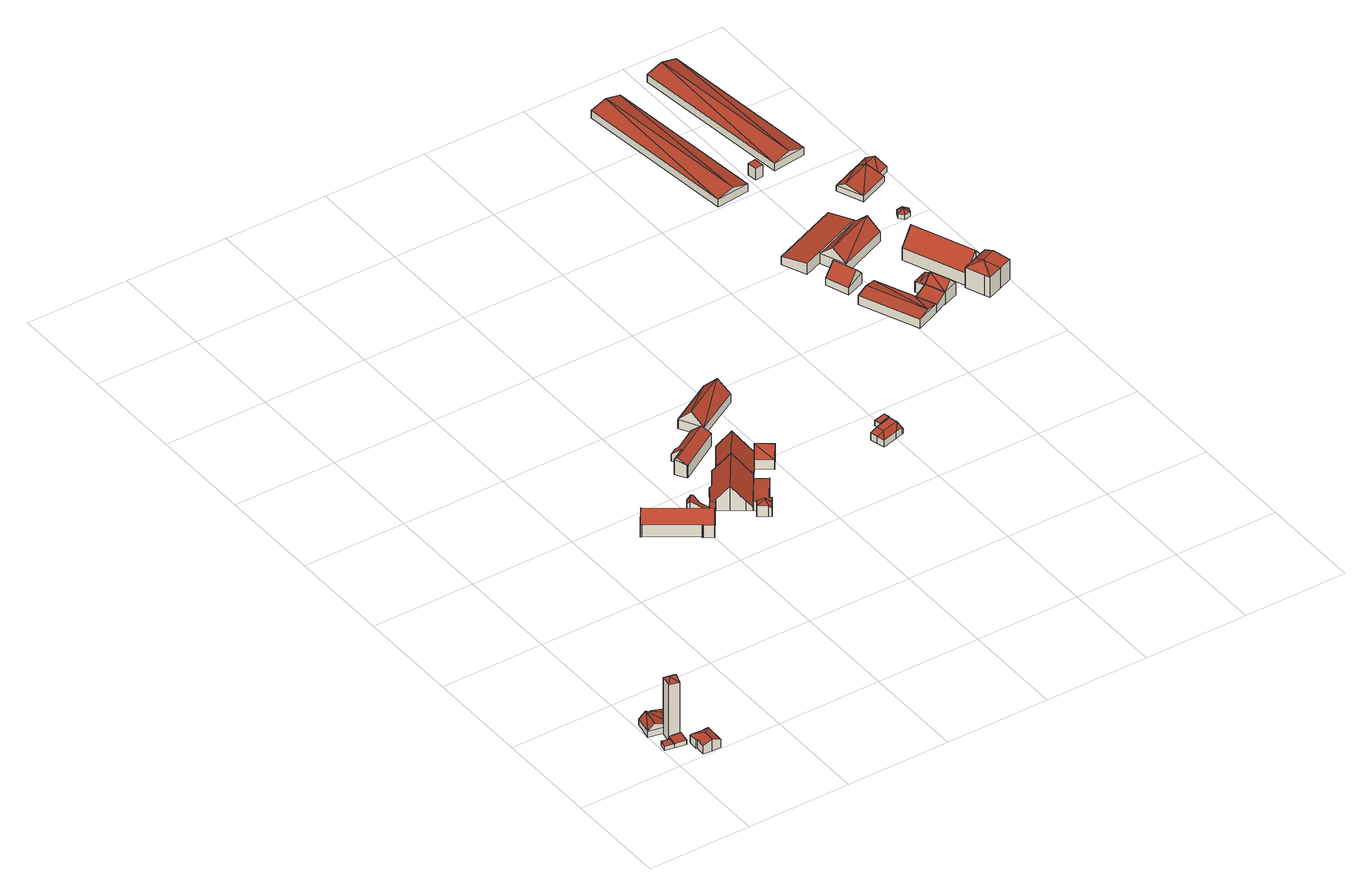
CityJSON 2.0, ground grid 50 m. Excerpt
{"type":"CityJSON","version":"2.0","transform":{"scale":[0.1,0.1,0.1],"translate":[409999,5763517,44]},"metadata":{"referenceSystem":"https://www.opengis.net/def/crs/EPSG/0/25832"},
"CityObjects":{
"building1":{"type":"Building","attributes":{"Gemeindeschluessel":"05515000","Geometrietyp2DReferenz":"3000","function":"31001_1310","roofType":"2100","measuredHeight":2.13},"geometry":[{"type":"Solid","lod":"2","boundaries":[[[[0,1,2,3]],[[4,5,1,0]],[[6,7,5,4]],[[3,2,7,6]],[[4,0,3,6]],[[1,5,7,2]]]],"semantics":{"surfaces":[{"type":"WallSurface"},{"type":"RoofSurface"},{"type":"GroundSurface"}],"values":[[0,0,0,0,1,2]]}}]},
"building2":{"type":"Building","attributes":{"Gemeindeschluessel":"05515000","Geometrietyp2DReferenz":"3000","function":"31001_1000","roofType":"2100","measuredHeight":2.52},"geometry":[{"type":"Solid","lod":"2","boundaries":[[[[8,9,5,10]],[[11,12,9,8]],[[13,14,12,11]],[[15,16,14,13]],[[10,5,16,15]],[[13,11,8,10,15]],[[9,12,14,16,5]]]],"semantics":{"surfaces":[{"type":"WallSurface"},{"type":"RoofSurface"},{"type":"GroundSurface"}],"values":[[0,0,0,0,0,1,2]]}}]},
"building3":{"type":"Building","attributes":{"Gemeindeschluessel":"05515000","Geometrietyp2DReferenz":"3000","function":"31001_1000"},"address":[{"country":"Germany","locality":"Münster","thoroughfareNumber":"91","thoroughfareName":"Zur Haskenau"}],"children":["building3-1","building3-2"]},
"building3-1":{"type":"BuildingPart","attributes":{"roofType":"3100","measuredHeight":6.21},"parents":["building3"],"geometry":[{"type":"Solid","lod":"2","boundaries":[[[[17,18,19,20]],[[21,22,18,17]],[[23,24,22,21]],[[17,25,21]],[[25,17,20]],[[20,26,25]],[[23,21,25]],[[25,26,27,23]],[[18,22,24,28,19]],[[28,29,20,19]],[[24,23,29,28]],[[20,29,27,26]],[[29,23,27]]]],"semantics":{"surfaces":[{"type":"WallSurface"},{"type":"RoofSurface"},{"type":"GroundSurface"},{"type":"ClosureSurface"}],"values":[[0,0,0,0,1,1,1,1,2,0,3,0,3]]}}]},
"building3-2":{"type":"BuildingPart","attributes":{"roofType":"5000","measuredHeight":30.15},"parents":["building3"],"geometry":[{"type":"Solid","lod":"2","boundaries":[[[[30,31,32,33]],[[34,27,29,28,31,30]],[[33,32,24,23,35]],[[30,36,34]],[[35,37,33]],[[33,37,36]],[[36,30,33]],[[36,37,35]],[[35,34,36]],[[31,28,24,32]],[[27,34,35,23]],[[28,29,23,24]],[[29,27,23]]]],"semantics":{"surfaces":[{"type":"WallSurface"},{"type":"RoofSurface"},{"type":"GroundSurface"},{"type":"ClosureSurface"}],"values":[[0,0,0,1,0,1,1,1,1,2,0,3,3]]}}]},
"building4":{"type":"Building","attributes":{"Gemeindeschluessel":"05515000","Geometrietyp2DReferenz":"3000","function":"31001_1000","roofType":"5000","measuredHeight":5.98},"address":[{"country":"Germany","locality":"Münster","thoroughfareNumber":"95","thoroughfareName":"Zur Haskenau"}],"geometry":[{"type":"Solid","lod":"2","boundaries":[[[[38,39,40,41]],[[42,43,39,38]],[[44,45,43,42]],[[46,47,45,44]],[[48,49,47,46]],[[50,51,49,48]],[[52,53,51,50]],[[54,55,53,52]],[[56,57,55,54]],[[58,59,57,56]],[[41,40,59,58]],[[52,50,48,46,44,60,54]],[[42,38,60,44]],[[41,58,56,54,60,38]],[[39,43,45,47,49,51,53,55,57,59,40]]]],"semantics":{"surfaces":[{"type":"WallSurface"},{"type":"RoofSurface"},{"type":"GroundSurface"}],"values":[[0,0,0,0,0,0,0,0,0,0,0,1,1,1,2]]}}]},
"building5":{"type":"Building","attributes":{"Gemeindeschluessel":"05515000","Geometrietyp2DReferenz":"3000","function":"51009_1610","roofType":"2100","measuredHeight":3.37},"geometry":[{"type":"Solid","lod":"2","boundaries":[[[[61,62,63,64]],[[65,66,62,61]],[[67,68,66,65]],[[64,63,68,67]],[[65,61,64,67]],[[62,66,68,63]]]],"semantics":{"surfaces":[{"type":"WallSurface"},{"type":"RoofSurface"},{"type":"GroundSurface"}],"values":[[0,0,0,0,1,2]]}}]},
"building6":{"type":"Building","attributes":{"name":"Eggert","Gemeindeschluessel":"05515000","Geometrietyp2DReferenz":"3000","function":"31001_2000"},"address":[{"country":"Germany","locality":"Münster","thoroughfareNumber":"81","thoroughfareName":"Zur Haskenau"}],"children":["building6-1","building6-2","building6-3","building6-4","building6-5","building6-6","building6-7","building6-8"]},
"building6-1":{"type":"BuildingPart","attributes":{"roofType":"3100","measuredHeight":11.11},"parents":["building6"],"geometry":[{"type":"Solid","lod":"2","boundaries":[[[[69,70,71,72]],[[73,74,75,76,77]],[[78,79,74,73]],[[80,81,79,78]],[[82,83,81,80]],[[84,85,83,82]],[[86,87,85,84]],[[88,89,87,86]],[[90,91,89,88]],[[92,93,91,90]],[[94,95,93,92]],[[96,97,95,94]],[[98,99,97,96]],[[72,71,99,98]],[[92,90,88,86,84,82,80,78,73,94]],[[77,100,101,69,72,98,96,94,73]],[[70,102,75,74,79,81,83,85,87,89,91,93,95,97,99,71]],[[76,100,77]],[[76,75,102,101,100]],[[102,70,69,101]]]],"semantics":{"surfaces":[{"type":"WallSurface"},{"type":"RoofSurface"},{"type":"GroundSurface"},{"type":"ClosureSurface"}],"values":[[0,0,0,0,0,0,0,0,0,0,0,0,0,0,1,1,2,0,3,3]]}}]},
"building6-2":{"type":"BuildingPart","attributes":{"roofType":"3100","measuredHeight":9.64},"parents":["building6"],"geometry":[{"type":"Solid","lod":"2","boundaries":[[[[103,104,105,106,107]],[[108,109,104,103]],[[110,111,112,109,108]],[[103,113,108]],[[110,114,107]],[[113,103,107]],[[107,114,113]],[[108,113,114]],[[114,110,108]],[[104,109,112,105]],[[111,110,107,106]],[[105,112,111,106]]]],"semantics":{"surfaces":[{"type":"WallSurface"},{"type":"RoofSurface"},{"type":"GroundSurface"},{"type":"ClosureSurface"}],"values":[[0,0,0,0,0,1,1,1,1,2,0,3]]}}]},
"building6-3":{"type":"BuildingPart","attributes":{"roofType":"3100","measuredHeight":10.57},"parents":["building6"],"geometry":[{"type":"Solid","lod":"2","boundaries":[[[[115,116,117,118]],[[119,120,116,115]],[[121,122,120,119]],[[123,124,125,122,121]],[[126,127,128,129]],[[76,75,127,126]],[[130,131,70,69,132]],[[118,117,131,130]],[[100,76,126,129,133,123,121,119,115,118,134]],[[130,132,134,118]],[[116,120,122,125,128,127,75,102,70,131,117]],[[124,123,133]],[[128,125,124,133,129]],[[100,134,101]],[[75,76,100,101,102]],[[69,101,134,132]],[[70,102,101,69]]]],"semantics":{"surfaces":[{"type":"WallSurface"},{"type":"RoofSurface"},{"type":"GroundSurface"},{"type":"ClosureSurface"}],"values":[[0,0,0,0,0,0,0,0,1,1,2,0,3,0,3,0,3]]}}]},
"building6-4":{"type":"BuildingPart","attributes":{"roofType":"2100","measuredHeight":4.29},"parents":["building6"],"geometry":[{"type":"Solid","lod":"2","boundaries":[[[[135,136,137,138]],[[139,129,128,136,135]],[[140,141,125,124]],[[142,143,144,141,140]],[[145,142,140,124,133,139,135,138,146]],[[136,128,125,141,144,147,137]],[[129,139,133]],[[128,129,133,124,125]],[[143,142,145]],[[144,143,145,146,147]],[[137,147,146,138]]]],"semantics":{"surfaces":[{"type":"WallSurface"},{"type":"RoofSurface"},{"type":"GroundSurface"},{"type":"ClosureSurface"}],"values":[[0,0,0,0,1,2,0,3,0,3,3]]}}]},
"building6-5":{"type":"BuildingPart","attributes":{"roofType":"3100","measuredHeight":12.64},"parents":["building6"],"geometry":[{"type":"Solid","lod":"2","boundaries":[[[[148,149,144,143]],[[150,151,149,148]],[[152,153,151,150]],[[154,155,153,152]],[[156,157,155,154]],[[158,159,160,157,156]],[[161,162,163,164]],[[165,166,167,168]],[[169,170,166,165]],[[171,172,170,169]],[[173,138,137,172,171]],[[169,165,168,161,164,174,175,171]],[[176,177,158,156,154,152,150,148,143,145,178,173,171,175]],[[149,151,153,155,157,160,179,180,163,162,167,166,170,172,137,147,144]],[[159,158,177]],[[179,176,175,180]],[[160,159,177,176,179]],[[175,174,164,163,180]],[[167,162,161,168]],[[138,173,178,146]],[[147,137,138,146]],[[146,178,145]],[[144,147,146,145,143]]]],"semantics":{"surfaces":[{"type":"WallSurface"},{"type":"RoofSurface"},{"type":"GroundSurface"},{"type":"ClosureSurface"}],"values":[[0,0,0,0,0,0,0,0,0,0,0,1,1,2,0,3,3,3,3,0,3,0,3]]}}]},
"building6-6":{"type":"BuildingPart","attributes":{"roofType":"5000","measuredHeight":6.46},"parents":["building6"],"geometry":[{"type":"Solid","lod":"2","boundaries":[[[[181,182,183,184]],[[185,186,182,181]],[[187,188,186,185]],[[189,190,191,188,187]],[[185,192,187]],[[181,184,193,194,192,185]],[[189,187,192,194]],[[182,186,188,191,195,183]],[[190,189,194,196]],[[191,190,196,195]],[[196,194,193]],[[183,195,196,193,184]]]],"semantics":{"surfaces":[{"type":"WallSurface"},{"type":"RoofSurface"},{"type":"GroundSurface"},{"type":"ClosureSurface"}],"values":[[0,0,0,0,1,1,1,2,0,3,0,3]]}}]},
"building6-7":{"type":"BuildingPart","attributes":{"roofType":"3100","measuredHeight":12.66},"parents":["building6"],"geometry":[{"type":"Solid","lod":"2","boundaries":[[[[197,198,160,159]],[[199,200,198,197]],[[201,202,200,199]],[[203,204,202,201]],[[106,105,204,203]],[[205,164,163,112,111]],[[201,199,197,159,177,206,203]],[[176,175,174,205,111,106,203,206]],[[180,179,160,198,200,202,204,105,112,163]],[[164,205,174]],[[180,175,176,179]],[[163,164,174,175,180]],[[176,206,177]],[[176,177,159,160,179]],[[112,105,106,111]]]],"semantics":{"surfaces":[{"type":"WallSurface"},{"type":"RoofSurface"},{"type":"GroundSurface"},{"type":"ClosureSurface"}],"values":[[0,0,0,0,0,0,1,1,2,0,3,3,0,3,3]]}}]},
"building6-8":{"type":"BuildingPart","attributes":{"roofType":"2100","measuredHeight":5.01},"parents":["building6"],"geometry":[{"type":"Solid","lod":"2","boundaries":[[[[207,168,167,191,190]],[[208,209,162,161,210]],[[211,212,209,208]],[[213,214,212,211]],[[215,184,183,214,213]],[[213,211,208,210,207,190,196,193,215]],[[167,162,209,212,214,183,195,191]],[[161,168,207,210]],[[162,167,168,161]],[[184,215,193]],[[191,195,196,190]],[[195,183,184,193,196]]]],"semantics":{"surfaces":[{"type":"WallSurface"},{"type":"RoofSurface"},{"type":"GroundSurface"},{"type":"ClosureSurface"}],"values":[[0,0,0,0,0,1,2,0,3,0,3,3]]}}]},
"building7":{"type":"Building","attributes":{"Gemeindeschluessel":"05515000","Geometrietyp2DReferenz":"3000","function":"31001_2000","roofType":"5000","measuredHeight":9},"address":[{"country":"Germany","locality":"Münster","thoroughfareNumber":"81a","thoroughfareName":"Zur Haskenau"}],"geometry":[{"type":"Solid","lod":"2","boundaries":[[[[216,217,218,219]],[[220,221,217,216]],[[222,223,221,220]],[[224,225,223,222]],[[226,227,225,224]],[[228,229,227,226]],[[230,231,229,228]],[[232,233,231,230]],[[234,235,233,232]],[[236,237,235,234]],[[238,239,237,236]],[[240,241,239,238]],[[242,243,241,240]],[[244,245,243,242]],[[246,247,245,244]],[[219,218,247,246]],[[246,244,242,248,249,220,216,219]],[[240,238,236,234,232,230,228,226,224,222,249,248]],[[240,248,242]],[[220,249,222]],[[217,221,223,225,227,229,231,233,235,237,239,241,243,245,247,218]]]],"semantics":{"surfaces":[{"type":"WallSurface"},{"type":"RoofSurface"},{"type":"GroundSurface"}],"values":[[0,0,0,0,0,0,0,0,0,0,0,0,0,0,0,0,1,1,0,0,2]]}}]},
"building8":{"type":"Building","attributes":{"Gemeindeschluessel":"05515000","Geometrietyp2DReferenz":"3000","function":"31001_2700","roofType":"3100","measuredHeight":10.59},"geometry":[{"type":"Solid","lod":"2","boundaries":[[[[250,251,252,253]],[[254,255,251,250]],[[256,257,255,254]],[[253,252,257,256]],[[250,258,254]],[[256,259,253]],[[259,258,250]],[[250,253,259]],[[256,254,258]],[[258,259,256]],[[251,255,257,252]]]],"semantics":{"surfaces":[{"type":"WallSurface"},{"type":"RoofSurface"},{"type":"GroundSurface"}],"values":[[0,0,0,0,0,0,1,1,1,1,2]]}}]},
"building9":{"type":"Building","attributes":{"Gemeindeschluessel":"05515000","Geometrietyp2DReferenz":"3000","function":"31001_1000","roofType":"9999","measuredHeight":6.7},"address":[{"country":"Germany","locality":"Münster","thoroughfareNumber":"79","thoroughfareName":"Zur Haskenau"}],"geometry":[{"type":"Solid","lod":"2","boundaries":[[[[260,261,262,263]],[[264,265,261,260]],[[266,267,265,264]],[[268,269,267,266]],[[270,271,269,268]],[[272,273,271,270]],[[274,275,273,272]],[[276,277,275,274]],[[278,279,277,276]],[[280,281,279,278]],[[263,262,281,280]],[[264,282,283,266]],[[272,270,268,266,283,274]],[[276,283,284,278]],[[274,283,276]],[[280,284,285,263]],[[278,284,280]],[[263,285,282,260]],[[260,282,264]],[[284,283,282,285]],[[261,265,267,269,271,273,275,277,279,281,262]]]],"semantics":{"surfaces":[{"type":"WallSurface"},{"type":"RoofSurface"},{"type":"GroundSurface"}],"values":[[0,0,0,0,0,0,0,0,0,0,0,1,1,1,1,1,1,1,1,1,2]]}}]},
"building10":{"type":"Building","attributes":{"Gemeindeschluessel":"05515000","Geometrietyp2DReferenz":"3000","function":"31001_1310","roofType":"1000","measuredHeight":2.7},"geometry":[{"type":"Solid","lod":"2","boundaries":[[[[286,287,288,289]],[[290,291,287,286]],[[292,293,291,290]],[[289,288,293,292]],[[290,286,289,292]],[[287,291,293,288]]]],"semantics":{"surfaces":[{"type":"WallSurface"},{"type":"RoofSurface"},{"type":"GroundSurface"}],"values":[[0,0,0,0,1,2]]}}]},
"building11":{"type":"Building","attributes":{"Gemeindeschluessel":"05515000","Geometrietyp2DReferenz":"3000","function":"31001_2700","roofType":"3100","measuredHeight":9.63},"geometry":[{"type":"Solid","lod":"2","boundaries":[[[[294,295,296,297]],[[298,299,295,294]],[[300,301,299,298]],[[297,296,301,300]],[[294,302,298]],[[300,303,297]],[[297,303,302,294]],[[298,302,303,300]],[[295,299,301,296]]]],"semantics":{"surfaces":[{"type":"WallSurface"},{"type":"RoofSurface"},{"type":"GroundSurface"}],"values":[[0,0,0,0,0,0,1,1,2]]}}]},
"building12":{"type":"Building","attributes":{"Gemeindeschluessel":"05515000","Geometrietyp2DReferenz":"3000","function":"31001_2700","roofType":"5000","measuredHeight":5.86},"geometry":[{"type":"Solid","lod":"2","boundaries":[[[[304,305,306,307]],[[308,309,305,304]],[[310,311,309,308]],[[312,313,311,310]],[[307,306,313,312]],[[314,315,308,304]],[[314,307,312]],[[314,312,310]],[[310,315,314]],[[308,315,310]],[[307,314,304]],[[305,309,311,313,306]]]],"semantics":{"surfaces":[{"type":"WallSurface"},{"type":"RoofSurface"},{"type":"GroundSurface"}],"values":[[0,0,0,0,0,1,1,1,1,0,0,2]]}}]},
"building13":{"type":"Building","attributes":{"Gemeindeschluessel":"05515000","Geometrietyp2DReferenz":"3000","function":"51009_1610","roofType":"2100","measuredHeight":5.98},"geometry":[{"type":"Solid","lod":"2","boundaries":[[[[316,317,318,319]],[[320,321,317,316]],[[322,323,321,320]],[[319,318,323,322]],[[320,316,319,322]],[[317,321,323,318]]]],"semantics":{"surfaces":[{"type":"WallSurface"},{"type":"RoofSurface"},{"type":"GroundSurface"}],"values":[[0,0,0,0,1,2]]}}]},
"building14":{"type":"Building","attributes":{"Gemeindeschluessel":"05515000","Geometrietyp2DReferenz":"3000","function":"31001_2700","roofType":"2100","measuredHeight":5.6},"geometry":[{"type":"Solid","lod":"2","boundaries":[[[[324,325,326,327]],[[328,329,325,324]],[[330,331,329,328]],[[332,333,331,330]],[[327,326,333,332]],[[330,328,324,327,332]],[[325,329,331,333,326]]]],"semantics":{"surfaces":[{"type":"WallSurface"},{"type":"RoofSurface"},{"type":"GroundSurface"}],"values":[[0,0,0,0,0,1,2]]}}]},
"building15":{"type":"Building","attributes":{"Gemeindeschluessel":"05515000","Geometrietyp2DReferenz":"3000","function":"31001_2700","roofType":"3100","measuredHeight":10.72},"geometry":[{"type":"Solid","lod":"2","boundaries":[[[[334,335,336,337]],[[338,339,335,334]],[[340,341,339,338]],[[337,336,341,340]],[[334,342,338]],[[340,343,337]],[[343,342,334]],[[334,337,343]],[[340,338,342]],[[342,343,340]],[[335,339,341,336]]]],"semantics":{"surfaces":[{"type":"WallSurface"},{"type":"RoofSurface"},{"type":"GroundSurface"}],"values":[[0,0,0,0,0,0,1,1,1,1,2]]}}]},
"building16":{"type":"Building","attributes":{"Gemeindeschluessel":"05515000","Geometrietyp2DReferenz":"3000","function":"51009_1610","roofType":"3100","measuredHeight":6},"geometry":[{"type":"Solid","lod":"2","boundaries":[[[[344,345,346,347]],[[348,349,345,344]],[[350,323,349,348]],[[347,346,323,350]],[[344,351,348]],[[350,352,347]],[[352,351,344]],[[344,347,352]],[[350,348,351]],[[351,352,350]],[[345,349,323,346]]]],"semantics":{"surfaces":[{"type":"WallSurface"},{"type":"RoofSurface"},{"type":"GroundSurface"}],"values":[[0,0,0,0,0,0,1,1,1,1,2]]}}]},
"building17":{"type":"Building","attributes":{"Gemeindeschluessel":"05515000","Geometrietyp2DReferenz":"3000","function":"31001_2700","roofType":"3100","measuredHeight":10.38},"geometry":[{"type":"Solid","lod":"2","boundaries":[[[[353,354,355,356]],[[357,358,354,353]],[[359,360,358,357]],[[356,355,360,359]],[[353,361,357]],[[359,362,356]],[[361,353,356]],[[356,362,361]],[[357,361,362]],[[362,359,357]],[[354,358,360,355]]]],"semantics":{"surfaces":[{"type":"WallSurface"},{"type":"RoofSurface"},{"type":"GroundSurface"}],"values":[[0,0,0,0,0,0,1,1,1,1,2]]}}]},
"building18":{"type":"Building","attributes":{"Gemeindeschluessel":"05515000","Geometrietyp2DReferenz":"3000","function":"31001_2700","roofType":"3100","measuredHeight":6.28},"geometry":[{"type":"Solid","lod":"2","boundaries":[[[[363,364,365,366]],[[367,368,364,363]],[[369,370,368,367]],[[366,365,370,369]],[[363,371,367]],[[369,372,366]],[[366,372,371]],[[371,363,366]],[[372,369,367]],[[367,371,372]],[[364,368,370,365]]]],"semantics":{"surfaces":[{"type":"WallSurface"},{"type":"RoofSurface"},{"type":"GroundSurface"}],"values":[[0,0,0,0,0,0,1,1,1,1,2]]}}]},
"building19":{"type":"Building","attributes":{"Gemeindeschluessel":"05515000","Geometrietyp2DReferenz":"3000","function":"31001_2700","roofType":"9999","measuredHeight":6},"geometry":[{"type":"Solid","lod":"2","boundaries":[[[[373,374,375,376,377]],[[375,378,379,376]],[[374,380,378,375]],[[373,381,380,374]],[[377,382,381,373]],[[376,379,382,377]],[[378,380,381,382,379]]]],"semantics":{"surfaces":[{"type":"RoofSurface"},{"type":"WallSurface"},{"type":"GroundSurface"}],"values":[[0,1,1,1,1,1,2]]}}]},
"building20":{"type":"Building","attributes":{"name":"Gerdemann","Gemeindeschluessel":"05515000","Geometrietyp2DReferenz":"3000","function":"31001_1100"},"address":[{"country":"Germany","locality":"Münster","thoroughfareNumber":"71","thoroughfareName":"Zur Haskenau"}],"children":["building20-1","building20-2"]},
"building20-1":{"type":"BuildingPart","attributes":{"roofType":"3200","measuredHeight":14.41},"parents":["building20"],"geometry":[{"type":"Solid","lod":"2","boundaries":[[[[383,384,385,386,387]],[[388,389,384,383]],[[390,391,389,388]],[[392,393,391,390]],[[394,395,393,392]],[[396,397,395,394]],[[398,397,396]],[[392,390,399,394]],[[387,400,383]],[[383,400,399,388]],[[388,399,390]],[[401,402,403,399,400,387]],[[404,396,394,399,403]],[[405,385,384,389,391,393,395,397,406]],[[401,387,386]],[[406,403,402,405]],[[405,402,401,386,385]],[[398,396,404]],[[406,397,398,404,403]]]],"semantics":{"surfaces":[{"type":"WallSurface"},{"type":"RoofSurface"},{"type":"GroundSurface"},{"type":"ClosureSurface"}],"values":[[0,0,0,0,0,0,0,1,1,1,1,1,1,2,0,3,3,0,3]]}}]},
"building20-2":{"type":"BuildingPart","attributes":{"roofType":"3100","measuredHeight":14.31},"parents":["building20"],"geometry":[{"type":"Solid","lod":"2","boundaries":[[[[407,408,397,398]],[[409,410,408,407]],[[411,412,410,409]],[[386,385,412,411]],[[407,398,404,413,409]],[[401,386,411,409,413]],[[406,397,408,410,412,385,405]],[[403,402,413,404]],[[406,405,402,403]],[[397,406,403,404,398]],[[401,413,402]],[[386,401,402,405,385]]]],"semantics":{"surfaces":[{"type":"WallSurface"},{"type":"RoofSurface"},{"type":"GroundSurface"},{"type":"ClosureSurface"}],"values":[[0,0,0,0,1,1,2,0,3,3,0,3]]}}]},
"building21":{"type":"Building","attributes":{"Gemeindeschluessel":"05515000","Geometrietyp2DReferenz":"3000","function":"31001_1310","roofType":"5000","measuredHeight":3.49},"geometry":[{"type":"Solid","lod":"2","boundaries":[[[[414,415,416,417]],[[418,419,415,414]],[[420,421,419,418]],[[422,423,421,420]],[[424,425,423,422]],[[417,416,425,424]],[[426,424,422,427]],[[422,420,427]],[[427,420,418,428]],[[418,414,428]],[[427,428,414,417,426]],[[417,424,426]],[[415,419,421,423,425,416]]]],"semantics":{"surfaces":[{"type":"WallSurface"},{"type":"RoofSurface"},{"type":"GroundSurface"}],"values":[[0,0,0,0,0,0,1,1,1,1,1,1,2]]}}]},
"building22":{"type":"Building","attributes":{"Gemeindeschluessel":"05515000","Geometrietyp2DReferenz":"3000","function":"31001_2700","roofType":"3100","measuredHeight":6.27},"geometry":[{"type":"Solid","lod":"2","boundaries":[[[[429,430,431,432]],[[433,434,430,429]],[[435,436,434,433]],[[432,431,436,435]],[[429,437,433]],[[435,438,432]],[[432,438,437]],[[437,429,432]],[[438,435,433]],[[433,437,438]],[[430,434,436,431]]]],"semantics":{"surfaces":[{"type":"WallSurface"},{"type":"RoofSurface"},{"type":"GroundSurface"}],"values":[[0,0,0,0,0,0,1,1,1,1,2]]}}]},
"building23":{"type":"Building","attributes":{"Gemeindeschluessel":"05515000","Geometrietyp2DReferenz":"3000","function":"31001_2700"},"children":["building23-1","building23-2"]},
"building23-1":{"type":"BuildingPart","attributes":{"roofType":"3100","measuredHeight":5.66},"parents":["building23"],"geometry":[{"type":"Solid","lod":"2","boundaries":[[[[439,440,441,442]],[[443,444,440,439]],[[445,446,444,443]],[[439,447,443]],[[448,447,439]],[[439,442,449,450,448]],[[445,443,447]],[[447,448,451,445]],[[440,444,446,441]],[[446,445,442,441]],[[449,442,445,451]],[[450,449,451,448]]]],"semantics":{"surfaces":[{"type":"WallSurface"},{"type":"RoofSurface"},{"type":"GroundSurface"},{"type":"ClosureSurface"}],"values":[[0,0,0,0,1,1,1,1,2,3,3,3]]}}]},
"building23-2":{"type":"BuildingPart","attributes":{"roofType":"3100","measuredHeight":5.67},"parents":["building23"],"geometry":[{"type":"Solid","lod":"2","boundaries":[[[[452,453,446,445,454]],[[455,456,453,452]],[[457,458,456,455]],[[459,442,441,458,457]],[[460,448,450,459]],[[459,457,460]],[[455,452,461,448]],[[448,460,455]],[[461,452,454]],[[460,457,455]],[[446,453,456,458,441]],[[451,454,445]],[[459,449,442]],[[446,441,442,445]],[[442,449,451,445]],[[461,454,451,448]],[[449,459,450]],[[451,449,450,448]]]],"semantics":{"surfaces":[{"type":"WallSurface"},{"type":"RoofSurface"},{"type":"GroundSurface"},{"type":"ClosureSurface"}],"values":[[0,0,0,0,1,1,1,1,0,0,2,0,0,3,3,0,0,3]]}}]}
},
"vertices":[
[56,150,25],[56,150,6],[16,158,6],[16,158,27],[49,112,25],[49,112,6],[8,120,27],[8,120,6],
[60,166,26],[60,166,6],[49,112,26],[109,156,31],[109,156,6],[113,155,31],[113,155,6],[103,100,31],[103,100,6],
[21,327,33],[21,327,3],[2,236,3],[2,236,33],[139,303,33],[139,303,3],[120,212,33],[120,212,3],[52,321,65],[33,229,65],[70,222,51],[70,222,3],[70,222,33],
[60,166,294],[60,166,3],[109,156,3],[109,156,294],[70,222,294],[120,212,294],[89,201,305],[117,196,305],
[211,94,50],[211,94,8],[211,99,8],[211,99,48],[207,2,50],[207,2,8],[165,4,68],[165,4,8],[123,6,50],[123,6,8],[127,55,50],[127,55,8],[120,55,48],[120,55,8],[123,100,47],[123,100,8],[130,100,50],[130,100,8],[192,95,50],[192,95,8],[193,100,49],[193,100,8],[168,56,68],
[144,331,28],[144,331,5],[91,342,5],[91,342,38],[139,303,28],[139,303,5],[86,315,38],[86,315,5],
[927,1282,120],[927,1282,57],[777,1390,57],[777,1390,120],[993,1172,168],[993,1172,57],[1023,1214,57],[1023,1214,97],[1023,1214,120],[963,1130,120],[963,1130,57],[924,1158,120],[924,1158,57],[923,1156,118],[923,1156,57],[920,1158,118],[920,1158,57],[922,1160,120],[922,1160,57],[717,1307,120],[717,1307,57],[716,1305,118],[716,1305,57],[712,1308,118],[712,1308,57],[743,1351,168],[743,1351,57],[774,1394,118],[774,1394,57],[778,1392,118],[778,1392,57],[994,1234,120],[940,1273,120],[940,1273,57],
[1485,1442,105],[1485,1442,57],[1414,1492,57],[1414,1492,74],[1414,1492,105],[1430,1365,105],[1430,1365,57],[1360,1416,105],[1360,1416,74],[1360,1416,57],[1458,1404,154],[1387,1454,154],
[979,1312,157],[979,1312,57],[967,1310,57],[967,1310,163],[985,1278,141],[985,1278,57],[982,1275,141],[982,1275,57],[1005,1259,123],[1005,1259,97],[1005,1259,57],[1024,1213,96],[1024,1213,57],[1039,1234,57],[1039,1234,96],[945,1307,147],[945,1307,57],[927,1282,147],[1039,1235,97],[940,1273,163],
[1069,1277,100],[1069,1277,57],[1070,1276,57],[1070,1276,100],[1039,1234,97],[1029,1263,98],[1029,1263,57],[1050,1293,100],[1050,1293,83],[1050,1293,57],[1062,1284,100],[1072,1278,100],[1072,1278,57],
[1103,1366,82],[1103,1366,57],[1101,1367,80],[1101,1367,57],[1120,1394,79],[1120,1394,57],[1127,1389,89],[1127,1389,57],[1186,1471,89],[1186,1471,57],[1199,1461,109],[1199,1461,105],[1199,1461,57],[1289,1317,72],[1289,1317,57],[1326,1369,57],[1326,1369,72],[1172,1207,108],[1172,1207,57],[1197,1189,57],[1197,1189,72],[1171,1205,108],[1171,1205,57],[1119,1241,183],[1119,1241,57],[1070,1276,113],[1269,1410,156],[1250,1423,183],[1250,1424,183],[1238,1433,165],[1072,1278,113],[1250,1424,57],[1250,1423,57],
[1239,1111,99],[1239,1111,57],[1262,1143,57],[1262,1143,99],[1227,1119,110],[1227,1119,57],[1186,1148,110],[1186,1148,57],[1209,1180,110],[1209,1180,102],[1209,1180,57],[1230,1149,122],[1254,1149,106],[1238,1160,122],[1238,1160,57],[1238,1160,105],
[1216,1484,105],[1216,1484,57],[1214,1485,102],[1214,1485,57],[1284,1583,103],[1284,1583,57],[1338,1546,184],[1338,1546,57],[1326,1369,74],[1250,1424,184],
[1197,1189,101],[1342,1278,106],[1342,1278,57],[1289,1317,101],[1265,1171,106],[1265,1171,57],[1276,1163,107],[1276,1163,57],[1262,1143,107],
[1100,1522,124],[1100,1522,60],[1101,1521,60],[1101,1521,123],[1098,1521,124],[1098,1521,60],[1067,1572,137],[1067,1572,60],[1069,1573,137],[1069,1573,60],[1068,1575,136],[1068,1575,60],[1132,1613,136],[1132,1613,60],[1108,1654,95],[1108,1654,60],[1144,1676,94],[1144,1676,60],[1153,1661,109],[1153,1661,60],[1253,1721,109],[1253,1721,60],[1254,1720,111],[1254,1720,60],[1256,1721,111],[1256,1721,60],[1303,1644,124],[1303,1644,60],[1301,1643,124],[1301,1643,60],[1302,1642,123],[1302,1642,60],[1280,1682,150],[1075,1559,150],
[1474,1942,107],[1474,1942,61],[1256,1817,61],[1256,1817,107],[1535,1836,107],[1535,1836,61],[1316,1712,107],[1316,1712,61],[1505,1889,167],[1286,1764,167],
[1978,1371,49],[1978,1371,12],[1902,1351,12],[1902,1351,48],[2015,1380,48],[2015,1380,12],[2024,1343,48],[2024,1343,12],[2027,1331,48],[2027,1331,12],[2032,1333,38],[2032,1333,12],[2038,1309,38],[2038,1309,12],[2032,1307,48],[2032,1307,12],[1995,1298,49],[1995,1298,12],[1920,1278,48],[1920,1278,12],[1911,1315,48],[1911,1315,12],[2002,1358,79],[2012,1320,79],[1933,1300,78],[1923,1338,78],
[2028,1435,39],[2028,1435,12],[1970,1420,12],[1970,1420,39],[2035,1407,39],[2035,1407,12],[1978,1392,39],[1978,1392,12],
[2313,2267,95],[2313,2267,58],[2353,2157,58],[2353,2157,95],[2402,2300,113],[2402,2300,58],[2442,2189,113],[2442,2189,58],[2366,2287,154],[2406,2176,154],
[2469,1806,102],[2469,1806,56],[2582,1853,56],[2582,1853,102],[2351,2084,102],[2351,2084,56],[2464,2132,102],[2464,2132,56],[2542,1949,102],[2542,1949,56],[2526,1830,114],[2408,2108,114],
[2582,1853,91],[2582,1853,55],[2650,1884,55],[2650,1884,115],[2542,1949,91],[2542,1949,55],[2613,1977,115],[2613,1977,55],
[2291,2366,117],[2291,2366,61],[2377,2401,61],[2377,2401,117],[2242,2484,101],[2242,2484,61],[2572,2618,101],[2572,2618,61],[2619,2500,117],[2619,2500,61],
[2619,2500,109],[2619,2500,58],[2377,2401,58],[2377,2401,109],[2668,2379,109],[2668,2379,58],[2426,2281,109],[2426,2281,58],[2644,2440,165],[2402,2341,165],
[2664,2051,108],[2664,2051,55],[2593,2022,55],[2593,2022,108],[2683,2006,108],[2683,2006,55],[2613,1977,108],[2674,2028,115],[2603,2000,115],
[2721,1912,116],[2721,1912,52],[2683,2006,52],[2683,2006,116],[2650,1884,116],[2650,1884,52],[2613,1977,116],[2613,1977,52],[2686,1898,156],[2648,1991,156],
[2161,3743,102],[2161,3743,62],[2249,2949,62],[2249,2949,102],[2320,3761,102],[2320,3761,62],[2408,2966,102],[2408,2966,62],[2240,3752,125],[2328,2957,125],
[2513,3063,121],[2476,3059,121],[2481,3011,121],[2518,3015,121],[2516,3036,121],[2481,3011,61],[2518,3015,61],[2476,3059,61],[2513,3063,61],[2516,3036,61],
[2977,1888,139],[2977,1888,34],[2932,2001,34],[2932,2001,99],[2932,2001,139],[2914,1862,139],[2914,1862,34],[2842,1834,139],[2842,1834,34],[2832,1859,139],[2832,1859,34],[2796,1949,139],[2796,1949,34],[2806,1953,139],[2806,1953,34],[2806,1953,99],[2858,1906,178],[2927,1934,178],[2900,1989,139],[2869,1977,139],[2868,1976,139],[2838,1965,139],[2869,1977,34],[2868,1976,34],
[2687,2250,99],[2687,2250,34],[2749,2275,177],[2749,2275,34],[2812,2300,99],[2812,2300,34],[2869,1977,177],
[2835,2444,82],[2835,2444,59],[2865,2446,59],[2865,2446,82],[2818,2465,82],[2818,2465,59],[2829,2493,82],[2829,2493,59],[2858,2496,82],[2858,2496,59],[2875,2473,82],[2875,2473,59],[2847,2469,94],[2847,2470,94],[2846,2469,94],
[2494,3816,98],[2494,3816,59],[2582,3021,59],[2582,3021,98],[2654,3834,98],[2654,3834,59],[2742,3039,98],[2742,3039,59],[2574,3825,121],[2662,3030,121],
[2921,2848,88],[2921,2848,59],[2860,2823,59],[2860,2823,88],[2959,2750,88],[2959,2750,59],[2900,2724,88],[2900,2724,59],[2937,2807,116],[2876,2781,116],[2860,2821,89],[2876,2783,115],[2899,2726,89],
[2910,2699,89],[2910,2699,59],[2900,2724,89],[2764,2637,89],[2764,2637,59],[2713,2763,89],[2713,2763,59],[2860,2823,89],[2730,2720,116],[2900,2724,97]
]}
